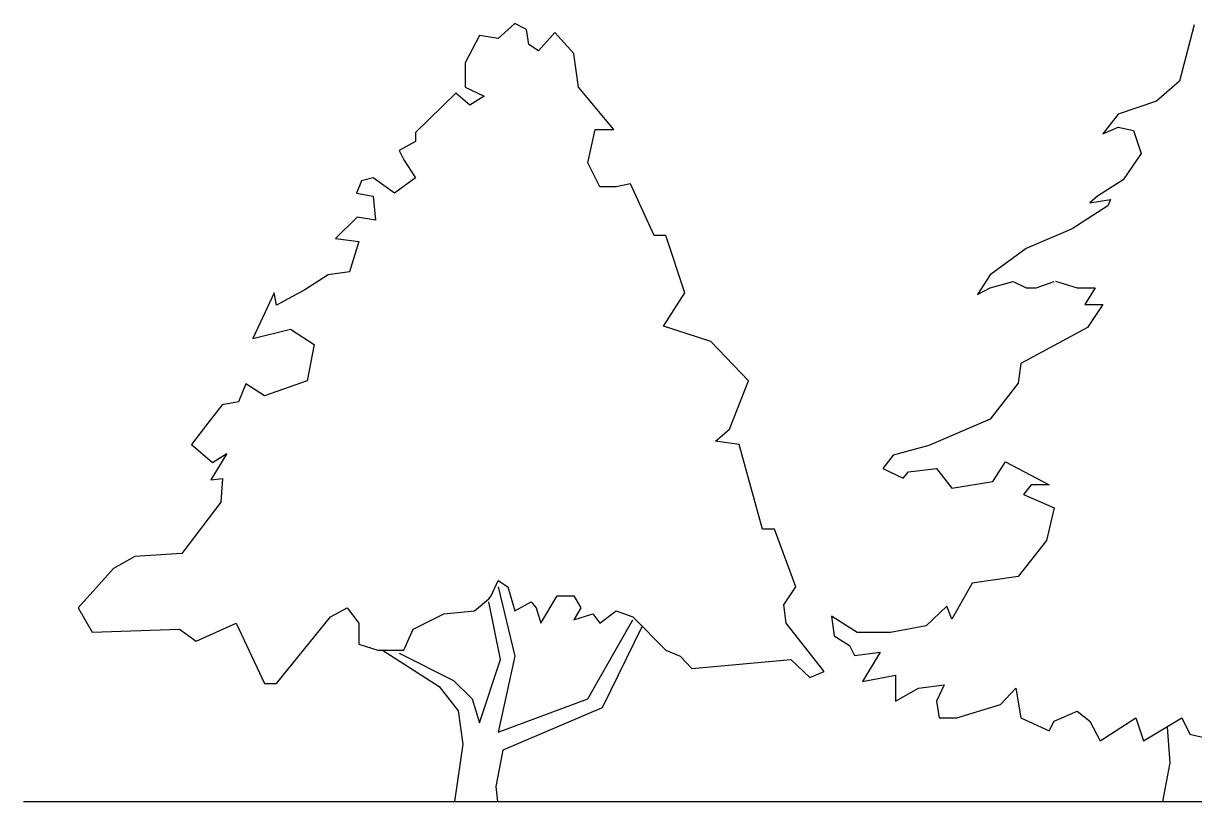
# Model space of a CAD drawing. Header units: millimetres. Extents: x 217.2 to 255.1, y 166.7 to 190.9.
# Drawn here: x 217.19 to 223.25, y 166.72 to 170.75 of the extents above; entities that cross this region are included whole.
import ezdxf

# ---------------------------------------------------------------- set-up
doc = ezdxf.new("R2010")
doc.units = ezdxf.units.MM
doc.layers.add('s', color=145, linetype='Continuous')
doc.layers.add('trees', color=104, linetype='Continuous')

msp = doc.modelspace()

# ---------------------------------------------------------------- linework, layer by layer
at = {"layer": 's', "color": 0}
msp.add_line((217.1888, 166.7248), (255.1288, 166.7248), dxfattribs=at)
at = {"layer": 'trees', "color": 97, "true_color": 0x25742c}
for p, q in [((219.7299, 170.7464), (219.6445, 170.6681)), ((219.791, 170.7151), (219.7299, 170.7464)), ((223.2435, 170.7391), (223.1672, 170.4472)), ((219.5468, 170.6838), (219.4736, 170.5429)), ((219.6445, 170.6681), (219.5468, 170.6838)), ((219.8032, 170.6368), (219.791, 170.7151)), ((219.9375, 170.6994), (219.852, 170.6055)), ((220.0355, 170.5907), (219.9375, 170.6994)), ((219.852, 170.6055), (219.8032, 170.6368)), ((220.0596, 170.4177), (220.0351, 170.5899)), ((219.4736, 170.5429), (219.4736, 170.4177)), ((223.1672, 170.4472), (223.0482, 170.3455)), ((219.4248, 170.3864), (219.2172, 170.183)), ((219.498, 170.3238), (219.4248, 170.3864)), ((219.4736, 170.4177), (219.5712, 170.3708)), ((220.2427, 170.1986), (220.0596, 170.4177)), ((219.5712, 170.3708), (219.498, 170.3238)), ((223.0482, 170.3455), (222.8498, 170.2777)), ((220.1084, 170.0265), (220.145, 170.1986)), ((220.145, 170.1986), (220.2427, 170.1986)), ((222.8498, 170.2098), (222.9291, 170.1929)), ((222.9291, 170.1929), (222.9688, 170.0742)), ((219.2172, 170.136), (219.1318, 170.0891)), ((219.2172, 170.183), (219.2172, 170.136)), ((219.1318, 170.0891), (219.1562, 170.0421)), ((222.9688, 170.0742), (222.8762, 169.9386)), ((219.1562, 170.0421), (219.2172, 169.9482)), ((220.1694, 169.9013), (220.1084, 170.0265)), ((218.9364, 169.9326), (218.912, 169.87)), ((218.9975, 169.9482), (218.9364, 169.9326)), ((219.1074, 169.87), (218.9975, 169.9482)), ((219.2172, 169.9482), (219.1074, 169.87)), ((220.2549, 169.9013), (220.1694, 169.9013)), ((220.3281, 169.9169), (220.2549, 169.9013)), ((220.4502, 169.6508), (220.3281, 169.9169)), ((222.8762, 169.9386), (222.744, 169.8538)), ((218.912, 169.87), (218.9975, 169.8543)), ((218.9975, 169.8543), (219.0097, 169.7291)), ((222.744, 169.8538), (222.7043, 169.8199)), ((222.7043, 169.8199), (222.8101, 169.8368)), ((222.8101, 169.8368), (222.7969, 169.8029)), ((222.7969, 169.8029), (222.6117, 169.6842)), ((218.9142, 169.7447), (218.8022, 169.6352)), ((219.0097, 169.7291), (218.9142, 169.7447)), ((220.5112, 169.6508), (220.4502, 169.6508)), ((220.6089, 169.3535), (220.5112, 169.6508)), ((222.6117, 169.6842), (222.3737, 169.5825)), ((218.8022, 169.6352), (218.9242, 169.6195)), ((218.9242, 169.6195), (218.8754, 169.463)), ((218.7655, 169.4474), (218.6435, 169.3691)), ((218.8754, 169.463), (218.7655, 169.4474)), ((222.1885, 169.4469), (222.1224, 169.3452)), ((218.6435, 169.3691), (218.497, 169.2909)), ((220.499, 169.1813), (220.6089, 169.3535)), ((222.1224, 169.3452), (222.1885, 169.3791)), ((222.7308, 169.3791), (222.6779, 169.2943)), ((222.6779, 169.2943), (222.7704, 169.2943)), ((222.7704, 169.2943), (222.6911, 169.1756)), ((218.3749, 169.1187), (218.5702, 169.1657)), ((218.5702, 169.1657), (218.6923, 169.0874)), ((220.7432, 169.1031), (220.499, 169.1813)), ((222.6911, 169.1756), (222.3472, 168.9891)), ((220.9385, 168.8996), (220.7432, 169.1031)), ((218.6923, 169.0874), (218.6557, 168.8996)), ((222.3472, 168.9891), (222.334, 168.8874)), ((218.6557, 168.8996), (218.4359, 168.8214)), ((222.334, 168.8874), (222.1885, 168.7009)), ((222.1885, 168.7009), (221.8711, 168.5653))]:
    msp.add_line(p, q, dxfattribs=at)
at = {"layer": 'trees', "color": 99, "true_color": 0x1a511e}
for p, q in [((222.8498, 170.2777), (222.7704, 170.1759)), ((222.7704, 170.1759), (222.8498, 170.2098)), ((222.3737, 169.5825), (222.1885, 169.4469)), ((222.1885, 169.3791), (222.3076, 169.413)), ((222.3076, 169.413), (222.3737, 169.3791)), ((222.4266, 169.3791), (222.5191, 169.413)), ((222.526, 169.4145), (222.6382, 169.3791)), ((218.4848, 169.3535), (218.3749, 169.1187)), ((218.497, 169.2909), (218.4848, 169.3535)), ((222.3737, 169.3791), (222.4266, 169.3791)), ((222.6382, 169.3791), (222.7308, 169.3791)), ((218.3383, 168.884), (218.3016, 168.7901)), ((218.4359, 168.8214), (218.3383, 168.884)), ((220.8408, 168.6492), (220.9385, 168.8996)), ((218.2162, 168.7744), (218.1429, 168.6805)), ((218.3016, 168.7901), (218.2162, 168.7744)), ((218.1429, 168.6805), (218.0575, 168.571)), ((220.7676, 168.5866), (220.8408, 168.6492)), ((218.0575, 168.571), (218.1674, 168.4771)), ((220.8897, 168.571), (220.7676, 168.5866)), ((221.0118, 168.1328), (220.8897, 168.571)), ((221.8711, 168.5653), (221.686, 168.5144)), ((218.2406, 168.524), (218.1578, 168.3879)), ((218.1674, 168.4771), (218.2406, 168.524)), ((221.686, 168.5144), (221.6331, 168.4466)), ((221.6331, 168.4466), (221.7389, 168.3957)), ((221.7653, 168.4296), (221.9108, 168.4466)), ((221.9108, 168.4466), (221.9902, 168.3449)), ((222.2018, 168.3788), (222.2679, 168.4805)), ((222.2679, 168.4805), (222.4927, 168.3618)), ((218.1578, 168.3879), (218.218, 168.3949)), ((218.218, 168.3949), (218.2093, 168.2718)), ((221.7389, 168.3957), (221.7653, 168.4296)), ((221.9902, 168.3449), (222.2018, 168.3788)), ((222.4001, 168.3618), (222.3605, 168.3109)), ((222.4927, 168.3618), (222.4001, 168.3618)), ((218.2093, 168.2718), (218.0087, 168.0076)), ((222.3605, 168.3109), (222.5191, 168.2431)), ((222.5191, 168.2431), (222.4795, 168.0736)), ((221.0728, 168.1328), (221.0118, 168.1328)), ((221.1827, 167.8354), (221.0728, 168.1328)), ((222.4795, 168.0736), (222.334, 167.8871)), ((217.7645, 167.9919), (217.6546, 167.9293)), ((218.0087, 168.0076), (217.7645, 167.9919)), ((217.6546, 167.9293), (217.4715, 167.7259)), ((219.6079, 167.7885), (219.6445, 167.8667)), ((219.6445, 167.8667), (219.6933, 167.8354)), ((219.6933, 167.8354), (219.7299, 167.7102)), ((221.1216, 167.7415), (221.1827, 167.8354)), ((222.0959, 167.8532), (221.9902, 167.6667)), ((222.334, 167.8871), (222.0959, 167.8532)), ((219.5224, 167.7102), (219.5957, 167.7728)), ((219.5957, 167.7728), (219.6079, 167.7885)), ((219.8642, 167.6476), (219.9497, 167.7885)), ((219.9497, 167.7885), (220.0351, 167.7885)), ((220.0351, 167.7885), (220.0718, 167.7259)), ((217.4715, 167.7259), (217.5448, 167.6007)), ((218.7777, 167.6789), (218.8632, 167.7259)), ((218.8632, 167.7259), (218.9242, 167.6476)), ((219.3637, 167.6946), (219.5224, 167.7102)), ((219.7299, 167.7102), (219.8154, 167.7572)), ((219.8154, 167.7572), (219.8398, 167.7259)), ((219.8398, 167.7259), (219.8642, 167.6476)), ((220.0718, 167.7259), (220.0351, 167.6633)), ((220.1694, 167.6476), (220.2549, 167.7102)), ((220.2549, 167.7102), (220.3403, 167.6789)), ((221.1338, 167.6476), (221.1216, 167.7415)), ((221.9637, 167.7345), (221.8579, 167.6327)), ((221.9902, 167.6667), (221.9637, 167.7345)), ((218.497, 167.3346), (218.7777, 167.6789)), ((219.205, 167.6163), (219.3637, 167.6946)), ((220.0351, 167.6633), (220.1328, 167.6946)), ((220.1328, 167.6946), (220.1694, 167.6476)), ((220.3403, 167.6789), (220.5112, 167.5068)), ((221.5008, 167.5988), (221.3686, 167.6836)), ((221.3686, 167.6836), (221.3818, 167.5819)), ((217.5448, 167.6007), (217.9965, 167.6163)), ((217.9965, 167.6163), (218.0819, 167.5537)), ((218.0819, 167.5537), (218.2894, 167.6476)), ((218.2894, 167.6476), (218.4359, 167.3346)), ((218.9242, 167.6476), (218.9242, 167.5381)), ((219.1562, 167.5068), (219.205, 167.6163)), ((221.3292, 167.3972), (221.1338, 167.6476)), ((221.6728, 167.5988), (221.5008, 167.5988)), ((221.8579, 167.6327), (221.6728, 167.5988)), ((218.9242, 167.5381), (219.0219, 167.5068)), ((221.3818, 167.5819), (221.4612, 167.531)), ((221.4612, 167.531), (221.4876, 167.4802)), ((219.0219, 167.5068), (219.1562, 167.5068)), ((220.5112, 167.5068), (220.5845, 167.4755)), ((220.5845, 167.4755), (220.6455, 167.4129)), ((221.4876, 167.4802), (221.6199, 167.4971)), ((221.6199, 167.4971), (221.5273, 167.3445)), ((220.6455, 167.4129), (221.1582, 167.4598)), ((221.1582, 167.4598), (221.2559, 167.3659)), ((221.2559, 167.3659), (221.3292, 167.3972)), ((221.5273, 167.3445), (221.6992, 167.3784)), ((221.6992, 167.3784), (221.6992, 167.2428)), ((218.4359, 167.3346), (218.497, 167.3346)), ((221.6992, 167.2428), (221.8183, 167.3106)), ((221.8183, 167.3106), (221.9505, 167.3276)), ((221.9505, 167.3276), (221.9108, 167.2428)), ((222.2414, 167.2259), (222.3208, 167.3106)), ((222.3208, 167.3106), (222.3472, 167.158)), ((221.9108, 167.2428), (221.924, 167.158)), ((222.0166, 167.158), (222.2414, 167.2259)), ((222.5191, 167.1411), (222.6382, 167.1919)), ((222.6382, 167.1919), (222.7043, 167.1411)), ((221.924, 167.158), (222.0166, 167.158)), ((222.3472, 167.158), (222.4927, 167.0902)), ((222.4927, 167.0902), (222.5191, 167.1411)), ((222.7043, 167.1411), (222.7572, 167.0393)), ((222.7572, 167.0393), (222.9424, 167.158)), ((222.9424, 167.158), (222.982, 167.0393)), ((222.982, 167.0393), (223.1804, 167.158)), ((223.1804, 167.158), (223.2201, 167.0732)), ((223.2201, 167.0732), (223.6433, 166.9715))]:
    msp.add_line(p, q, dxfattribs=at)
at = {"layer": 'trees', "color": 49, "true_color": 0x594322}
for p, q in [((219.6445, 167.8354), (219.7299, 167.4755)), ((219.6567, 167.4598), (219.5957, 167.7572)), ((220.1084, 167.2563), (220.3403, 167.6633)), ((220.3892, 167.632), (220.1816, 167.2094)), ((219.0463, 167.5068), (219.3393, 167.3189)), ((219.1318, 167.4911), (219.4125, 167.3502)), ((219.7299, 167.4755), (219.6445, 167.0842)), ((219.5468, 167.1311), (219.6567, 167.4598))]:
    msp.add_line(p, q, dxfattribs=at)
at = {"layer": 'trees', "color": 47, "true_color": 0x8d6a35}
for p, q in [((219.4125, 167.3502), (219.5102, 167.2563)), ((219.3393, 167.3189), (219.437, 167.1937)), ((219.5102, 167.2563), (219.5468, 167.1311)), ((219.6445, 167.0842), (220.1084, 167.2563)), ((219.437, 167.1937), (219.4614, 167.0216)), ((220.1816, 167.2094), (219.6689, 166.9903)), ((223.12, 166.9253), (223.1063, 167.1095)), ((219.4614, 167.0216), (219.4173, 166.7248)), ((219.6689, 166.9903), (219.6323, 166.8025)), ((223.0807, 166.7248), (223.12, 166.9253)), ((219.6323, 166.8025), (219.6409, 166.7248))]:
    msp.add_line(p, q, dxfattribs=at)

doc.saveas('drawing.dxf')
